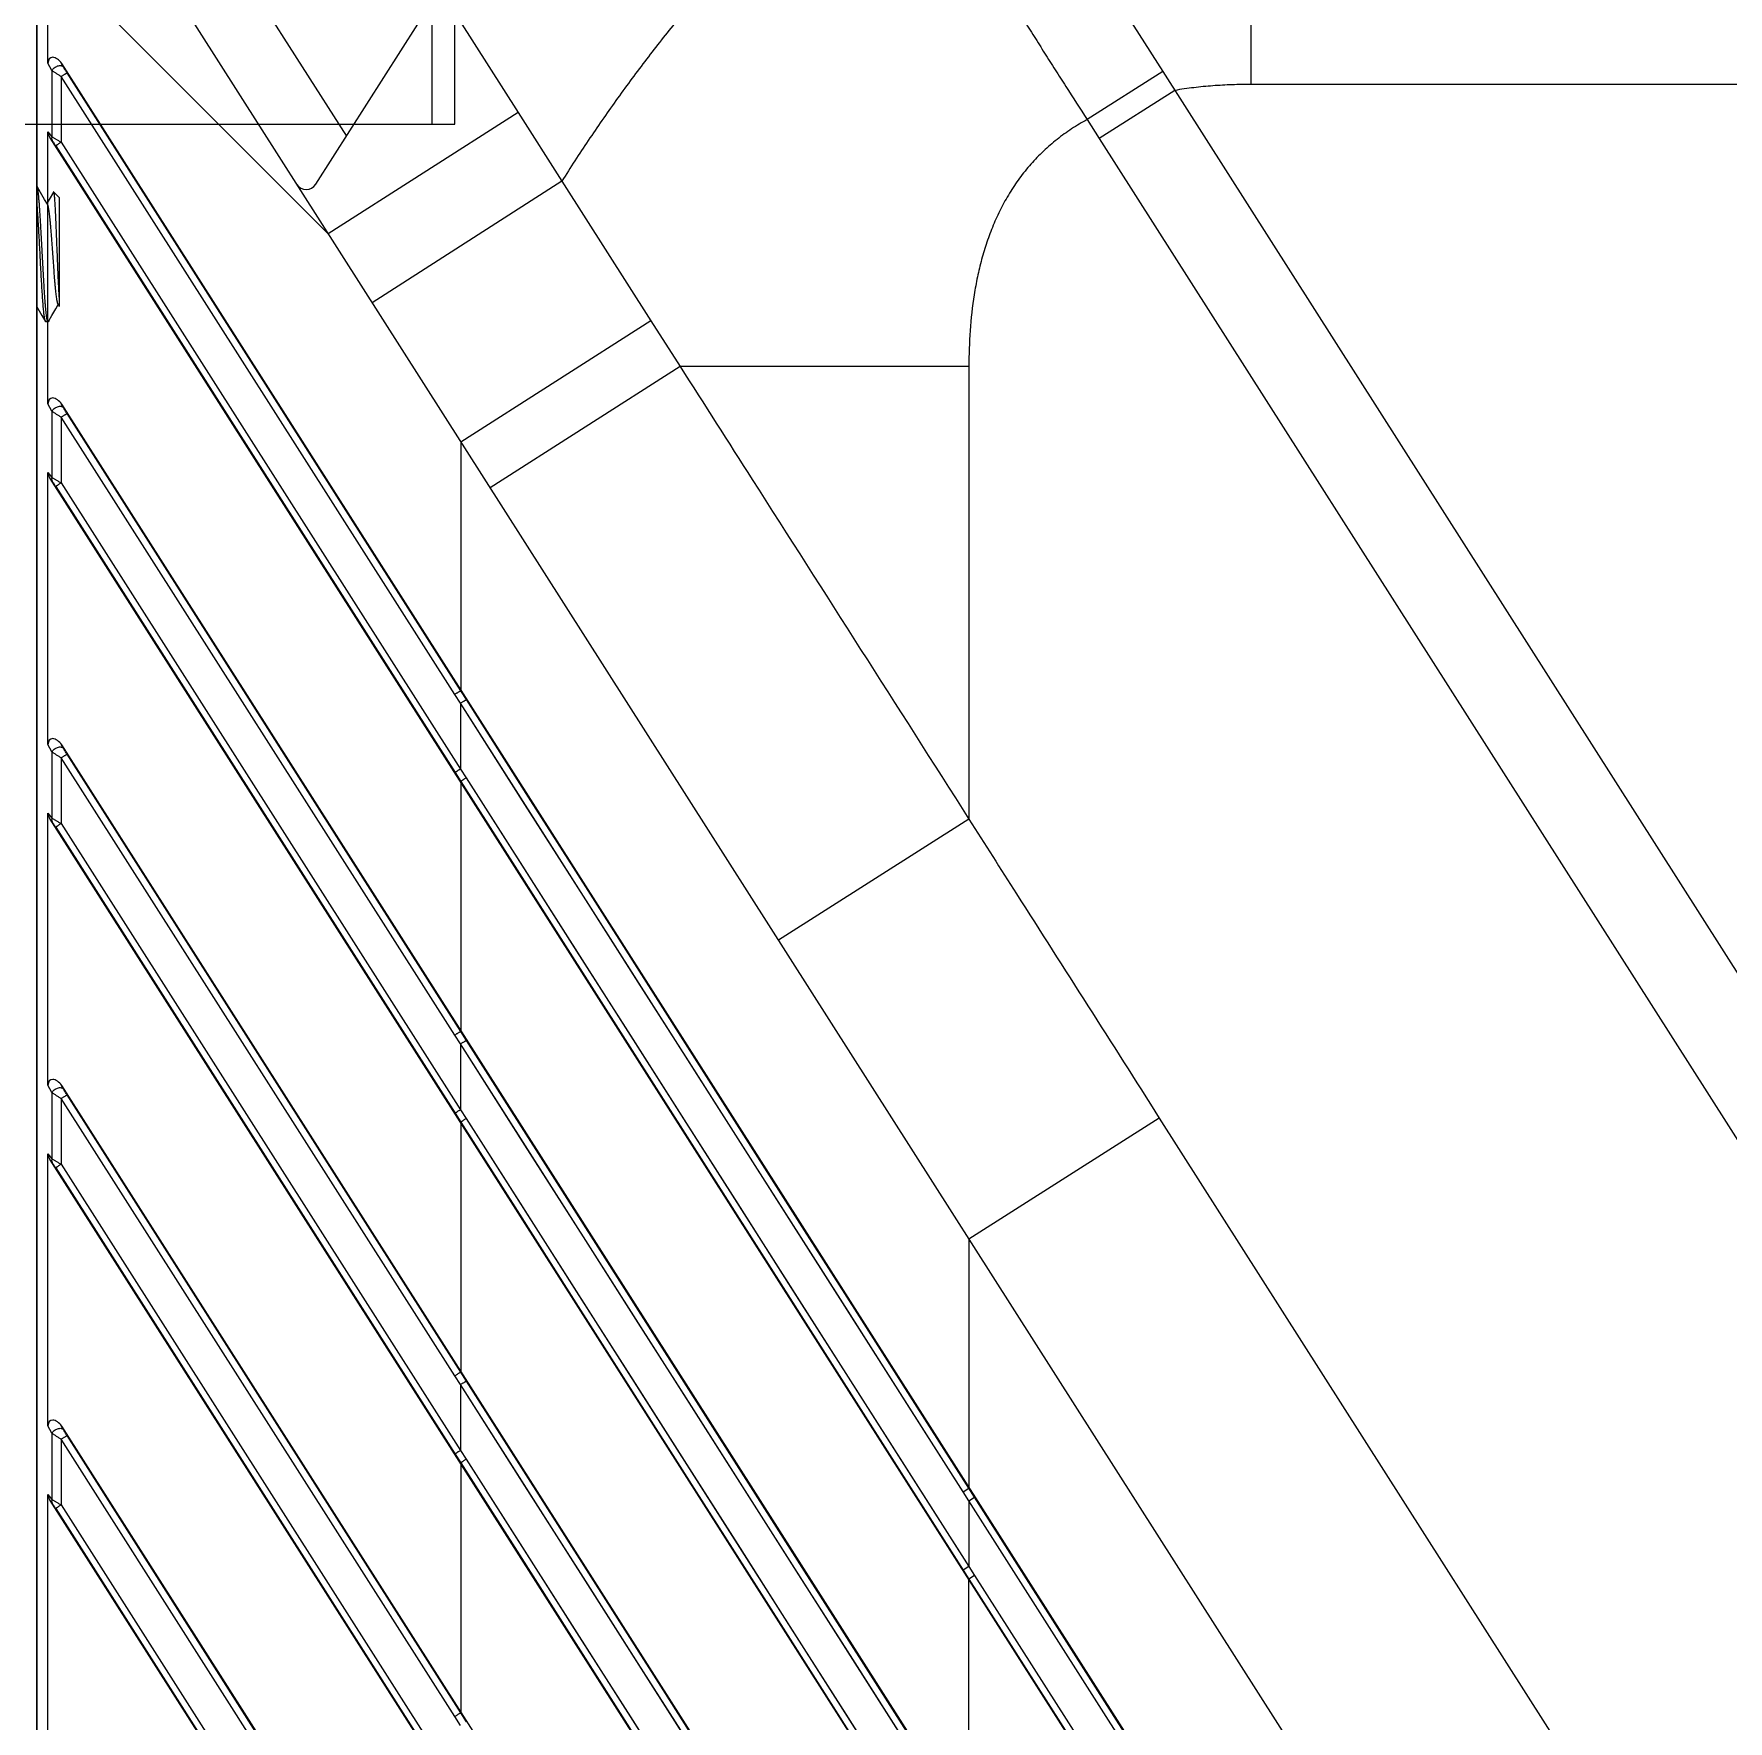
# Model space of a CAD drawing. Header units: millimetres. Extents: x 3299 to 14264, y 1863 to 5555.
# Drawn here: x 10173.7 to 10248.7, y 4012.6 to 4087.3 of the extents above; entities that cross this region are included whole.
import ezdxf

# ---------------------------------------------------------------- set-up
doc = ezdxf.new("R2010")
doc.units = ezdxf.units.MM
doc.layers.add('02___PRT_ALL_AXES', color=7, linetype='Continuous')

# ---------------------------------------------------------------- blocks, each defined once
blk = doc.blocks.new('ERTFHGJ')
at = {"color": 40, "linetype": 'Continuous', "true_color": 0xf8d731}
for p, q in [((8878.457, 3617.77), (8878.457, 3696.77)), ((8925.457, 3696.77), (8878.457, 3696.77)), ((8879.457, 3617.77), (8879.457, 3696.77)), ((8900.957, 3696.77), (8900.957, 3617.77)), ((8901.457, 3617.77), (8901.457, 3696.77)), ((8901.957, 3617.77), (8901.957, 3696.77)), ((8902.402, 3617.77), (8902.402, 3696.77)), ((8902.874, 3617.77), (8902.874, 3696.77)), ((8903.457, 3617.77), (8903.457, 3696.77)), ((8903.537, 3696.77), (8903.537, 3617.77)), ((8903.598, 3617.77), (8903.598, 3696.77)), ((8909.882, 3696.77), (8909.882, 3617.77)), ((8910.382, 3617.77), (8910.382, 3696.77)), ((8910.882, 3690.641), (8910.882, 3696.77)), ((8916.032, 3690.641), (8916.032, 3696.77)), ((8916.532, 3617.77), (8916.532, 3696.77)), ((8917.032, 3617.77), (8917.032, 3696.77)), ((8923.315, 3617.77), (8923.315, 3696.77)), ((8923.377, 3696.77), (8923.377, 3617.77)), ((8923.457, 3617.77), (8923.457, 3696.77)), ((8924.039, 3696.77), (8924.039, 3617.77)), ((8924.511, 3696.77), (8924.511, 3617.77)), ((8924.957, 3617.77), (8924.957, 3696.77)), ((8925.457, 3617.77), (8925.457, 3696.77)), ((8910.882, 3685.9), (8910.882, 3628.641)), ((8916.032, 3628.641), (8916.032, 3685.9)), ((8892.957, 3661.52), (8887.957, 3661.52)), ((8887.957, 3653.02), (8892.957, 3653.02)), ((8910.882, 3617.77), (8910.882, 3623.9)), ((8916.032, 3617.77), (8916.032, 3623.9)), ((8925.457, 3617.77), (8878.457, 3617.77))]:
    blk.add_line(p, q, dxfattribs=at)
for centre in [(8913.457, 3688.27), (8913.457, 3626.27)]:
    blk.add_circle(centre, 2.7, dxfattribs=at)
for centre, radius, start, end in [((8913.457, 3688.27), 3.5, 42.63239, 137.36761), ((8913.457, 3688.27), 3.5, 222.63239, 317.36761), ((8887.957, 3657.27), 4.25, 90, 270), ((8892.957, 3657.27), 4.25, 270, 90), ((8913.457, 3626.27), 3.5, 42.63239, 137.36761), ((8913.457, 3626.27), 3.5, 222.63239, 317.36761)]:
    blk.add_arc(centre, radius, start, end, dxfattribs=at)
for points, knots in [([(8910.387, 3688.27), (8910.387, 3688.375), (8910.388, 3688.583), (8910.395, 3688.895), (8910.413, 3689.203), (8910.446, 3689.508), (8910.5, 3689.808), (8910.568, 3690.054), (8910.639, 3690.245), (8910.704, 3690.385), (8910.783, 3690.519), (8910.846, 3690.602), (8910.882, 3690.641)], [0, 0, 0, 0, 0.127092, 0.253318, 0.378322, 0.502266, 0.625619, 0.749056, 0.811111, 0.873552, 0.936512, 1, 1, 1, 1]), ([(8916.032, 3690.641), (8916.067, 3690.602), (8916.131, 3690.519), (8916.209, 3690.385), (8916.274, 3690.245), (8916.346, 3690.054), (8916.413, 3689.808), (8916.467, 3689.508), (8916.5, 3689.203), (8916.518, 3688.895), (8916.526, 3688.583), (8916.527, 3688.375), (8916.527, 3688.27)], [0, 0, 0, 0, 0.063487, 0.126447, 0.188887, 0.250942, 0.37438, 0.497732, 0.621676, 0.746681, 0.872907, 1, 1, 1, 1]), ([(8910.882, 3685.9), (8910.846, 3685.938), (8910.783, 3686.021), (8910.704, 3686.156), (8910.639, 3686.296), (8910.567, 3686.487), (8910.5, 3686.733), (8910.446, 3687.033), (8910.413, 3687.338), (8910.395, 3687.646), (8910.388, 3687.957), (8910.387, 3688.166), (8910.387, 3688.27)], [0, 0, 0, 0, 0.063495, 0.126469, 0.188905, 0.250963, 0.374396, 0.497744, 0.621683, 0.746682, 0.87291, 1, 1, 1, 1]), ([(8916.527, 3688.27), (8916.527, 3688.166), (8916.526, 3687.957), (8916.518, 3687.646), (8916.5, 3687.338), (8916.467, 3687.033), (8916.413, 3686.733), (8916.346, 3686.487), (8916.274, 3686.296), (8916.209, 3686.156), (8916.131, 3686.021), (8916.067, 3685.938), (8916.032, 3685.9)], [0, 0, 0, 0, 0.127092, 0.253319, 0.378323, 0.502267, 0.62562, 0.749057, 0.811112, 0.873553, 0.936512, 1, 1, 1, 1]), ([(8910.387, 3626.27), (8910.387, 3626.375), (8910.388, 3626.583), (8910.395, 3626.895), (8910.413, 3627.203), (8910.446, 3627.508), (8910.5, 3627.808), (8910.568, 3628.054), (8910.639, 3628.245), (8910.704, 3628.385), (8910.783, 3628.519), (8910.846, 3628.602), (8910.882, 3628.641)], [0, 0, 0, 0, 0.127092, 0.253318, 0.378322, 0.502266, 0.625619, 0.749056, 0.811111, 0.873552, 0.936512, 1, 1, 1, 1]), ([(8916.032, 3628.641), (8916.067, 3628.602), (8916.131, 3628.519), (8916.209, 3628.385), (8916.274, 3628.245), (8916.346, 3628.054), (8916.413, 3627.808), (8916.467, 3627.508), (8916.5, 3627.203), (8916.518, 3626.895), (8916.526, 3626.583), (8916.527, 3626.375), (8916.527, 3626.27)], [0, 0, 0, 0, 0.063487, 0.126447, 0.188887, 0.250942, 0.37438, 0.497732, 0.621676, 0.746681, 0.872907, 1, 1, 1, 1]), ([(8910.882, 3623.9), (8910.846, 3623.938), (8910.783, 3624.021), (8910.704, 3624.156), (8910.639, 3624.296), (8910.567, 3624.487), (8910.5, 3624.733), (8910.446, 3625.033), (8910.413, 3625.338), (8910.395, 3625.646), (8910.388, 3625.957), (8910.387, 3626.166), (8910.387, 3626.27)], [0, 0, 0, 0, 0.063495, 0.126469, 0.188905, 0.250963, 0.374396, 0.497744, 0.621683, 0.746682, 0.87291, 1, 1, 1, 1]), ([(8916.527, 3626.27), (8916.527, 3626.166), (8916.526, 3625.957), (8916.518, 3625.646), (8916.5, 3625.338), (8916.467, 3625.033), (8916.413, 3624.733), (8916.346, 3624.487), (8916.274, 3624.296), (8916.209, 3624.156), (8916.131, 3624.021), (8916.067, 3623.938), (8916.032, 3623.9)], [0, 0, 0, 0, 0.127092, 0.253319, 0.378323, 0.502267, 0.62562, 0.749057, 0.811112, 0.873553, 0.936512, 1, 1, 1, 1])]:
    blk.add_open_spline(points, degree=3, knots=knots, dxfattribs=at)
blk = doc.blocks.new('ryfh')
at = {"xscale": -1}
blk.add_blockref('ERTFHGJ', (17197.083, 1141.444), dxfattribs=at)
blk = doc.blocks.new('1111')
at = {"color": 7, "linetype": 'Continuous'}
for p, q in [((16002.781, 6714.134), (16002.781, 7051.634)), ((16602.781, 7051.634), (16602.781, 6714.134)), ((16015.124, 7005.975), (16035.281, 7037.615)), ((16056.508, 7010.391), (16056.508, 7032.863)), ((16006.977, 7023.023), (16016.481, 7008.105)), ((16044.759, 7023.263), (16052.599, 7010.968)), ((16005.058, 7020.451), (16199.886, 6714.633)), ((16003.28, 7011.327), (16003.28, 7016.178)), ((16003.28, 7016.178), (16015.681, 7003.777)), ((16020.615, 7014.593), (16024.076, 7009.156)), ((16003.455, 7011.007), (16003.28, 7011.327)), ((16003.455, 7011.007), (16003.455, 7008.07)), ((16003.858, 7010.74), (16003.858, 7007.832)), ((16021.275, 6983.402), (16003.858, 7010.74)), ((16003.885, 7011.312), (16192.566, 6715.143)), ((16003.964, 7011.169), (16003.885, 7011.312)), ((16021.541, 6983.563), (16004.125, 7010.901)), ((16052.599, 7010.968), (16049.252, 7008.835)), ((16052.599, 7010.968), (16165.476, 6833.786)), ((16053.136, 7010.125), (16049.789, 7007.993)), ((16320.578, 7010.391), (16056.508, 7010.391)), ((16024.076, 7009.156), (16015.681, 7003.777)), ((16024.076, 7009.156), (16026.015, 7006.11)), ((16049.252, 7008.835), (16049.789, 7007.993)), ((16003.28, 6996.252), (16003.28, 7008.299)), ((16003.28, 7008.299), (16003.455, 7008.07)), ((16003.365, 7008.034), (16190.168, 6714.812)), ((16003.365, 7008.034), (16003.46, 7007.91)), ((16003.858, 7007.832), (16021.527, 6980.097)), ((16049.789, 7007.993), (16169.045, 6820.799)), ((16003.621, 7007.672), (16021.29, 6979.937)), ((16026.015, 7006.11), (16017.621, 7000.732)), ((16026.015, 7006.11), (16029.956, 6999.932)), ((16602.796, 7005.871), (16602.781, 7005.884)), ((16602.951, 7005.603), (16602.796, 7005.871)), ((16603.125, 7005.303), (16602.951, 7005.603)), ((16603.525, 7005.626), (16603.334, 7005.298)), ((16603.781, 7005.384), (16603.535, 7005.63)), ((16603.251, 7005.087), (16603.125, 7005.303)), ((16603.334, 7005.298), (16603.231, 7005.121)), ((16603.781, 7005.384), (16603.781, 7000.56)), ((16602.781, 7000.56), (16602.834, 7000.469)), ((16602.834, 7000.469), (16603.008, 7000.169)), ((16603.451, 7000.164), (16603.625, 7000.464)), ((16603.625, 7000.464), (16603.731, 7000.646)), ((16603.711, 7000.68), (16603.781, 7000.56)), ((16029.956, 6999.932), (16021.552, 6994.562)), ((16029.956, 6999.932), (16031.248, 6997.906)), ((16603.008, 7000.169), (16603.166, 6999.896)), ((16603.181, 6999.884), (16603.166, 6999.896)), ((16603.316, 6999.931), (16603.281, 6999.884)), ((16603.316, 6999.931), (16603.451, 7000.164)), ((16031.248, 6997.906), (16022.841, 6992.538)), ((16044.024, 6997.906), (16031.248, 6997.906)), ((16044.024, 6997.906), (16044.024, 6977.883)), ((16003.455, 6995.932), (16003.28, 6996.252)), ((16003.455, 6995.932), (16003.455, 6992.995)), ((16003.964, 6996.093), (16003.885, 6996.237)), ((16003.885, 6996.237), (16182.962, 6715.143)), ((16021.541, 6968.487), (16004.125, 6995.826)), ((16003.858, 6995.665), (16003.858, 6992.756)), ((16021.275, 6968.326), (16003.858, 6995.665)), ((16021.552, 6994.562), (16021.552, 6983.581)), ((16003.28, 6981.177), (16003.28, 6993.224)), ((16003.28, 6993.224), (16003.455, 6992.995)), ((16003.365, 6992.958), (16180.564, 6714.812)), ((16003.365, 6992.958), (16003.46, 6992.835)), ((16003.858, 6992.756), (16021.527, 6965.022)), ((16003.621, 6992.596), (16021.29, 6964.862)), ((16021.527, 6983.005), (16021.275, 6983.402)), ((16021.527, 6983.005), (16021.527, 6980.097)), ((16043.772, 6948.109), (16021.527, 6983.005)), ((16024.379, 6978.532), (16021.527, 6983.005)), ((16021.552, 6983.581), (16021.541, 6983.563)), ((16021.794, 6983.167), (16021.541, 6983.563)), ((16044.024, 6948.27), (16021.794, 6983.167)), ((16024.643, 6978.693), (16021.794, 6983.167)), ((16003.455, 6980.857), (16003.28, 6981.177)), ((16003.455, 6980.857), (16003.455, 6977.92)), ((16003.964, 6981.018), (16003.885, 6981.161)), ((16003.885, 6981.161), (16173.358, 6715.143)), ((16021.541, 6953.412), (16004.125, 6980.751)), ((16003.858, 6980.589), (16003.858, 6977.681)), ((16021.275, 6953.251), (16003.858, 6980.589)), ((16021.527, 6980.097), (16021.778, 6979.704)), ((16021.29, 6979.937), (16021.54, 6979.544)), ((16021.552, 6979.486), (16021.54, 6979.544)), ((16021.54, 6979.544), (16043.772, 6944.645)), ((16021.54, 6979.544), (16024.031, 6975.634)), ((16021.552, 6979.486), (16021.552, 6968.505)), ((16021.778, 6979.704), (16044.024, 6944.805)), ((16021.778, 6979.704), (16024.27, 6975.794)), ((16026.97, 6974.467), (16024.379, 6978.532)), ((16027.233, 6974.628), (16024.643, 6978.693)), ((16003.28, 6966.101), (16003.28, 6978.148)), ((16003.28, 6978.148), (16003.455, 6977.92)), ((16003.365, 6977.883), (16003.46, 6977.76)), ((16003.365, 6977.883), (16170.96, 6714.812)), ((16044.024, 6977.883), (16035.595, 6972.518)), ((16003.621, 6977.521), (16021.29, 6949.786)), ((16003.858, 6977.681), (16021.527, 6949.946)), ((16024.031, 6975.634), (16026.421, 6971.882)), ((16024.27, 6975.794), (16026.662, 6972.042)), ((16029.392, 6970.668), (16026.97, 6974.467)), ((16029.653, 6970.829), (16027.233, 6974.628)), ((16026.421, 6971.882), (16028.804, 6968.142)), ((16026.662, 6972.042), (16029.046, 6968.302)), ((16031.748, 6966.972), (16029.392, 6970.668)), ((16032.008, 6967.133), (16029.653, 6970.829)), ((16021.527, 6967.93), (16021.275, 6968.326)), ((16021.552, 6968.505), (16021.541, 6968.487)), ((16021.794, 6968.091), (16021.541, 6968.487)), ((16044.024, 6933.195), (16021.794, 6968.091)), ((16024.643, 6963.618), (16021.794, 6968.091)), ((16028.804, 6968.142), (16031.18, 6964.412)), ((16029.046, 6968.302), (16031.424, 6964.572)), ((16021.527, 6967.93), (16021.527, 6965.022)), ((16043.772, 6933.034), (16021.527, 6967.93)), ((16024.379, 6963.457), (16021.527, 6967.93)), ((16034.119, 6963.252), (16031.748, 6966.972)), ((16034.378, 6963.413), (16032.008, 6967.133)), ((16003.455, 6965.781), (16003.28, 6966.101)), ((16003.455, 6965.781), (16003.455, 6962.844)), ((16003.885, 6966.086), (16163.754, 6715.143)), ((16003.964, 6965.942), (16003.885, 6966.086)), ((16003.858, 6965.514), (16003.858, 6962.606)), ((16021.275, 6938.175), (16003.858, 6965.514)), ((16021.541, 6938.337), (16004.125, 6965.675)), ((16021.527, 6965.022), (16021.778, 6964.628)), ((16021.29, 6964.862), (16021.54, 6964.469)), ((16021.552, 6964.411), (16021.54, 6964.469)), ((16021.54, 6964.469), (16043.772, 6929.569)), ((16021.54, 6964.469), (16024.031, 6960.558)), ((16021.552, 6964.411), (16021.552, 6953.43)), ((16021.778, 6964.628), (16044.024, 6929.73)), ((16021.778, 6964.628), (16024.27, 6960.719)), ((16031.18, 6964.412), (16033.55, 6960.691)), ((16031.424, 6964.572), (16033.795, 6960.851)), ((16052.447, 6964.654), (16044.024, 6959.288)), ((16052.447, 6964.654), (16182.353, 6760.743)), ((16027.233, 6959.553), (16024.643, 6963.618)), ((16003.28, 6951.026), (16003.28, 6963.073)), ((16003.28, 6963.073), (16003.455, 6962.844)), ((16003.365, 6962.807), (16161.356, 6714.812)), ((16003.365, 6962.807), (16003.46, 6962.684)), ((16026.97, 6959.392), (16024.379, 6963.457)), ((16036.497, 6959.522), (16034.119, 6963.252)), ((16036.754, 6959.682), (16034.378, 6963.413)), ((16003.621, 6962.446), (16021.29, 6934.711)), ((16003.858, 6962.606), (16021.527, 6934.871)), ((16024.031, 6960.558), (16026.421, 6956.807)), ((16024.27, 6960.719), (16026.662, 6956.967)), ((16033.55, 6960.691), (16035.906, 6956.993)), ((16033.795, 6960.851), (16036.152, 6957.154)), ((16029.392, 6955.592), (16026.97, 6959.392)), ((16029.653, 6955.753), (16027.233, 6959.553)), ((16038.883, 6955.779), (16036.497, 6959.522)), ((16039.138, 6955.94), (16036.754, 6959.682)), ((16044.024, 6959.288), (16044.024, 6948.27)), ((16026.421, 6956.807), (16028.804, 6953.066)), ((16026.662, 6956.967), (16029.046, 6953.227)), ((16035.906, 6956.993), (16038.328, 6953.191)), ((16036.152, 6957.154), (16038.576, 6953.351)), ((16031.748, 6951.897), (16029.392, 6955.592)), ((16032.008, 6952.058), (16029.653, 6955.753)), ((16041.276, 6952.024), (16038.883, 6955.779)), ((16041.53, 6952.185), (16039.138, 6955.94)), ((16021.527, 6952.855), (16021.275, 6953.251)), ((16021.552, 6953.43), (16021.541, 6953.412)), ((16021.794, 6953.016), (16021.541, 6953.412)), ((16028.804, 6953.066), (16031.18, 6949.337)), ((16029.046, 6953.227), (16031.424, 6949.497)), ((16038.328, 6953.191), (16040.92, 6949.122)), ((16038.576, 6953.351), (16041.17, 6949.282)), ((16021.527, 6952.855), (16021.527, 6949.946)), ((16043.772, 6917.959), (16021.527, 6952.855)), ((16024.379, 6948.382), (16021.527, 6952.855)), ((16044.024, 6918.119), (16021.794, 6953.016)), ((16024.643, 6948.543), (16021.794, 6953.016)), ((16034.119, 6948.177), (16031.748, 6951.897)), ((16034.378, 6948.338), (16032.008, 6952.058)), ((16043.772, 6948.109), (16041.276, 6952.024)), ((16044.024, 6948.27), (16041.53, 6952.185)), ((16003.455, 6950.706), (16003.28, 6951.026)), ((16003.964, 6950.867), (16003.885, 6951.011)), ((16003.885, 6951.011), (16154.149, 6715.143)), ((16003.455, 6950.706), (16003.455, 6947.769)), ((16003.858, 6950.439), (16003.858, 6947.53)), ((16021.275, 6923.1), (16003.858, 6950.439)), ((16021.541, 6923.261), (16004.125, 6950.6)), ((16021.29, 6949.786), (16021.54, 6949.393)), ((16021.527, 6949.946), (16021.778, 6949.553)), ((16021.552, 6949.335), (16021.54, 6949.393)), ((16021.54, 6949.393), (16043.772, 6914.494)), ((16021.54, 6949.393), (16024.031, 6945.483)), ((16021.552, 6949.335), (16021.552, 6938.355)), ((16021.778, 6949.553), (16044.024, 6914.655)), ((16021.778, 6949.553), (16024.27, 6945.643)), ((16031.18, 6949.337), (16033.55, 6945.616)), ((16031.424, 6949.497), (16033.795, 6945.776)), ((16041.17, 6949.282), (16044.024, 6944.805)), ((16027.233, 6944.477), (16024.643, 6948.543)), ((16040.92, 6949.122), (16043.772, 6944.645)), ((16003.28, 6935.951), (16003.28, 6947.998)), ((16003.28, 6947.998), (16003.455, 6947.769)), ((16026.97, 6944.316), (16024.379, 6948.382)), ((16036.497, 6944.446), (16034.119, 6948.177)), ((16036.754, 6944.607), (16034.378, 6948.338)), ((16043.772, 6948.109), (16044.024, 6948.27)), ((16044.024, 6947.714), (16043.772, 6948.109)), ((16044.276, 6947.874), (16044.024, 6948.27)), ((16044.024, 6947.714), (16044.276, 6947.874)), ((16166.808, 6755.537), (16044.276, 6947.874)), ((16003.365, 6947.732), (16151.752, 6714.812)), ((16003.365, 6947.732), (16003.46, 6947.609)), ((16003.621, 6947.37), (16021.29, 6919.636)), ((16003.858, 6947.53), (16021.527, 6919.796)), ((16044.024, 6947.714), (16044.024, 6944.805)), ((16166.556, 6755.377), (16044.024, 6947.714)), ((16024.27, 6945.643), (16026.662, 6941.891)), ((16033.55, 6945.616), (16035.906, 6941.918)), ((16033.795, 6945.776), (16036.152, 6942.078)), ((16024.031, 6945.483), (16026.421, 6941.731)), ((16044.024, 6944.805), (16043.772, 6944.645)), ((16044.024, 6944.805), (16044.276, 6944.41)), ((16029.392, 6940.517), (16026.97, 6944.316)), ((16029.653, 6940.678), (16027.233, 6944.477)), ((16038.883, 6940.704), (16036.497, 6944.446)), ((16039.138, 6940.864), (16036.754, 6944.607)), ((16043.772, 6944.645), (16044.024, 6944.249)), ((16044.276, 6944.41), (16044.024, 6944.249)), ((16044.024, 6933.195), (16044.024, 6944.249)), ((16044.024, 6944.249), (16164.349, 6755.377)), ((16044.276, 6944.41), (16164.601, 6755.537)), ((16026.662, 6941.891), (16029.046, 6938.151)), ((16035.906, 6941.918), (16038.328, 6938.115)), ((16036.152, 6942.078), (16038.576, 6938.276)), ((16026.421, 6941.731), (16028.804, 6937.991)), ((16031.748, 6936.821), (16029.392, 6940.517)), ((16032.008, 6936.982), (16029.653, 6940.678)), ((16041.276, 6936.949), (16038.883, 6940.704)), ((16041.53, 6937.109), (16039.138, 6940.864)), ((16021.527, 6937.779), (16021.275, 6938.175)), ((16021.552, 6938.355), (16021.541, 6938.337)), ((16021.794, 6937.94), (16021.541, 6938.337)), ((16029.046, 6938.151), (16031.424, 6934.421)), ((16038.328, 6938.115), (16040.92, 6934.047)), ((16038.576, 6938.276), (16041.17, 6934.207)), ((16028.804, 6937.991), (16031.18, 6934.261))]:
    blk.add_line(p, q, dxfattribs=at)
blk.add_arc((16014.703, 7006.244), 0.5, 212.5, 327.5, dxfattribs=at)
for centre, major_axis, ratio, start_param, end_param in [((16003.642, 7011.135), (-0.253, 0.43), 0.601104, -1.513218, 0.79522), ((16003.642, 7008.162), (-0.278, 0.337), 0.685856, 0.694237, 1.39405), ((16003.642, 6996.06), (-0.253, 0.43), 0.601104, -1.513218, 0.79522), ((16003.642, 6993.086), (-0.278, 0.337), 0.685856, 0.694237, 1.39405), ((16003.642, 6980.985), (-0.253, 0.43), 0.601104, -1.513218, 0.79522), ((16003.642, 6978.011), (-0.278, 0.337), 0.685856, 0.694237, 1.39405), ((16003.642, 6965.909), (-0.253, 0.43), 0.601104, -1.513218, 0.79522), ((16003.642, 6962.936), (-0.278, 0.337), 0.685856, 0.694237, 1.39405), ((16003.642, 6950.834), (-0.253, 0.43), 0.601104, -1.513218, 0.79522), ((16003.642, 6947.86), (-0.278, 0.337), 0.685856, 0.694237, 1.39405)]:
    blk.add_ellipse(centre, major_axis=major_axis, ratio=ratio, start_param=start_param, end_param=end_param, dxfattribs=at)
for points, knots in [([(16041.746, 7020.605), (16042.059, 7020.114), (16042.685, 7019.134), (16043.626, 7017.665), (16044.566, 7016.195), (16045.348, 7014.969), (16045.972, 7013.987), (16046.439, 7013.251), (16046.907, 7012.514), (16047.374, 7011.777), (16047.841, 7011.04), (16048.466, 7010.058), (16048.936, 7009.323), (16049.252, 7008.835)], [0, 0, 0, 0, 0.124967, 0.249947, 0.374939, 0.49994, 0.562443, 0.624948, 0.687455, 0.749963, 0.812472, 0.874981, 1, 1, 1, 1]), ([(16036.801, 7019.418), (16036.286, 7018.921), (16035.271, 7017.912), (16033.305, 7015.833), (16031.436, 7013.662), (16029.67, 7011.41), (16028.397, 7009.682), (16027.176, 7007.916), (16026.396, 7006.716), (16026.015, 7006.11)], [0, 0, 0, 0, 0.125007, 0.250014, 0.499996, 0.625, 0.750002, 0.875002, 1, 1, 1, 1]), ([(16003.455, 7011.007), (16003.466, 7011.03), (16003.496, 7011.073), (16003.555, 7011.129), (16003.626, 7011.175), (16003.704, 7011.209), (16003.782, 7011.226), (16003.846, 7011.226), (16003.89, 7011.216), (16003.92, 7011.205), (16003.944, 7011.189), (16003.958, 7011.176), (16003.964, 7011.169)], [0, 0, 0, 0, 0.123308, 0.259051, 0.401465, 0.54346, 0.678034, 0.799644, 0.854802, 0.906173, 0.954287, 1, 1, 1, 1]), ([(16003.858, 7010.74), (16003.819, 7010.765), (16003.762, 7010.801), (16003.687, 7010.85), (16003.633, 7010.885), (16003.583, 7010.919), (16003.536, 7010.95), (16003.494, 7010.98), (16003.468, 7010.998), (16003.455, 7011.007)], [0, 0, 0, 0, 0.284936, 0.422853, 0.555718, 0.681841, 0.799359, 0.906165, 1, 1, 1, 1]), ([(16003.858, 7010.74), (16003.874, 7010.75), (16003.906, 7010.771), (16003.952, 7010.8), (16003.996, 7010.827), (16004.035, 7010.85), (16004.064, 7010.868), (16004.084, 7010.88), (16004.096, 7010.887), (16004.106, 7010.892), (16004.114, 7010.897), (16004.12, 7010.899), (16004.123, 7010.901), (16004.124, 7010.901), (16004.125, 7010.901)], [0, 0, 0, 0, 0.18298, 0.36084, 0.527055, 0.675665, 0.801265, 0.853987, 0.899327, 0.936883, 0.966331, 0.987411, 0.994769, 1, 1, 1, 1]), ([(16004.125, 7010.901), (16004.11, 7010.925), (16004.081, 7010.971), (16004.039, 7011.039), (16004, 7011.105), (16003.975, 7011.148), (16003.964, 7011.169)], [0, 0, 0, 0, 0.264578, 0.524242, 0.773235, 1, 1, 1, 1]), ([(16056.508, 7010.391), (16056.226, 7010.391), (16055.662, 7010.381), (16054.816, 7010.335), (16053.973, 7010.253), (16053.414, 7010.173), (16053.136, 7010.125)], [0, 0, 0, 0, 0.25, 0.500006, 0.750006, 1, 1, 1, 1]), ([(16049.252, 7008.835), (16049.019, 7008.708), (16048.562, 7008.434), (16047.914, 7007.967), (16047.31, 7007.445), (16046.755, 7006.87), (16046.255, 7006.248), (16045.811, 7005.584), (16045.423, 7004.886), (16045.09, 7004.16), (16044.811, 7003.412), (16044.58, 7002.648), (16044.395, 7001.872), (16044.203, 7000.825), (16044.058, 6999.502), (16044.024, 6998.438), (16044.024, 6997.906)], [0, 0, 0, 0, 0.062499, 0.124997, 0.187494, 0.249991, 0.312489, 0.374988, 0.43749, 0.499992, 0.562497, 0.625002, 0.687509, 0.750016, 0.875003, 1, 1, 1, 1]), ([(16003.455, 7008.07), (16003.45, 7008.056), (16003.443, 7008.028), (16003.44, 7007.986), (16003.445, 7007.946), (16003.454, 7007.922), (16003.46, 7007.91)], [0, 0, 0, 0, 0.271855, 0.527736, 0.769173, 1, 1, 1, 1]), ([(16003.455, 7008.07), (16003.468, 7008.064), (16003.495, 7008.049), (16003.537, 7008.025), (16003.584, 7007.998), (16003.635, 7007.968), (16003.689, 7007.936), (16003.763, 7007.891), (16003.82, 7007.856), (16003.858, 7007.832)], [0, 0, 0, 0, 0.090397, 0.195428, 0.312456, 0.43902, 0.572905, 0.712149, 1, 1, 1, 1]), ([(16003.46, 7007.91), (16003.466, 7007.902), (16003.478, 7007.886), (16003.504, 7007.849), (16003.538, 7007.799), (16003.579, 7007.736), (16003.607, 7007.694), (16003.621, 7007.672)], [0, 0, 0, 0, 0.103408, 0.218747, 0.468859, 0.73184, 1, 1, 1, 1]), ([(16003.858, 7007.832), (16003.843, 7007.822), (16003.814, 7007.803), (16003.771, 7007.776), (16003.732, 7007.75), (16003.697, 7007.727), (16003.671, 7007.709), (16003.654, 7007.697), (16003.644, 7007.69), (16003.635, 7007.684), (16003.629, 7007.679), (16003.624, 7007.675), (16003.621, 7007.673), (16003.621, 7007.672)], [0, 0, 0, 0, 0.186782, 0.366131, 0.532175, 0.679595, 0.803609, 0.85556, 0.900224, 0.93725, 0.966352, 0.987305, 1, 1, 1, 1]), ([(16603.258, 6999.914), (16603.256, 6999.922), (16603.25, 6999.938), (16603.243, 6999.967), (16603.236, 7000.002), (16603.229, 7000.042), (16603.222, 7000.089), (16603.212, 7000.162), (16603.199, 7000.267), (16603.185, 7000.409), (16603.171, 7000.572), (16603.156, 7000.754), (16603.142, 7000.954), (16603.128, 7001.169), (16603.108, 7001.483), (16603.084, 7001.9), (16603.055, 7002.422), (16603.027, 7002.96), (16602.999, 7003.494), (16602.975, 7003.93), (16602.955, 7004.265), (16602.941, 7004.5), (16602.926, 7004.722), (16602.912, 7004.928), (16602.898, 7005.118), (16602.883, 7005.289), (16602.869, 7005.441), (16602.855, 7005.571), (16602.842, 7005.666), (16602.832, 7005.731), (16602.825, 7005.77), (16602.818, 7005.804), (16602.811, 7005.832), (16602.805, 7005.851), (16602.8, 7005.864), (16602.797, 7005.869), (16602.796, 7005.871)], [0, 0, 0, 0, 0.003944, 0.008867, 0.014771, 0.02165, 0.029496, 0.038298, 0.0587, 0.082695, 0.1101, 0.140686, 0.174211, 0.210397, 0.24895, 0.33187, 0.420255, 0.511204, 0.60173, 0.688864, 0.730256, 0.769744, 0.807001, 0.841723, 0.873624, 0.902447, 0.927956, 0.949948, 0.968252, 0.975975, 0.982732, 0.988512, 0.99331, 0.997131, 0.998682, 1, 1, 1, 1]), ([(16603.535, 7005.63), (16603.534, 7005.63), (16603.533, 7005.631), (16603.532, 7005.632), (16603.531, 7005.632), (16603.53, 7005.632), (16603.528, 7005.631), (16603.526, 7005.629), (16603.525, 7005.628), (16603.525, 7005.626)], [0, 0, 0, 0, 0.126281, 0.234428, 0.332529, 0.431198, 0.540894, 0.66942, 1, 1, 1, 1]), ([(16603.781, 7000.971), (16603.775, 7001.061), (16603.764, 7001.255), (16603.748, 7001.565), (16603.732, 7001.911), (16603.717, 7002.283), (16603.701, 7002.672), (16603.686, 7003.069), (16603.671, 7003.463), (16603.655, 7003.847), (16603.64, 7004.21), (16603.627, 7004.497), (16603.617, 7004.71), (16603.609, 7004.855), (16603.602, 7004.99), (16603.594, 7005.113), (16603.587, 7005.224), (16603.58, 7005.323), (16603.572, 7005.408), (16603.566, 7005.471), (16603.561, 7005.514), (16603.557, 7005.541), (16603.553, 7005.565), (16603.55, 7005.585), (16603.546, 7005.602), (16603.543, 7005.614), (16603.539, 7005.623), (16603.537, 7005.628), (16603.535, 7005.629), (16603.535, 7005.63)], [0, 0, 0, 0, 0.057846, 0.125026, 0.199753, 0.280166, 0.364257, 0.449971, 0.535255, 0.618101, 0.696591, 0.768944, 0.80231, 0.833552, 0.8625, 0.889005, 0.912921, 0.934127, 0.952519, 0.968003, 0.974633, 0.980513, 0.985639, 0.990006, 0.993612, 0.996464, 0.998577, 0.99937, 1, 1, 1, 1]), ([(16603.155, 6999.924), (16603.153, 6999.931), (16603.148, 6999.946), (16603.143, 6999.97), (16603.137, 6999.998), (16603.129, 7000.043), (16603.119, 7000.108), (16603.107, 7000.198), (16603.096, 7000.303), (16603.084, 7000.421), (16603.072, 7000.553), (16603.056, 7000.753), (16603.037, 7001.03), (16603.014, 7001.391), (16602.991, 7001.783), (16602.967, 7002.2), (16602.944, 7002.631), (16602.921, 7003.068), (16602.898, 7003.501), (16602.875, 7003.92), (16602.852, 7004.318), (16602.829, 7004.684), (16602.806, 7005.012), (16602.79, 7005.216), (16602.781, 7005.311)], [0, 0, 0, 0, 0.003872, 0.008452, 0.01374, 0.019733, 0.033815, 0.050644, 0.07013, 0.092181, 0.11668, 0.143495, 0.203504, 0.270928, 0.344327, 0.42213, 0.50267, 0.584219, 0.66503, 0.74337, 0.817559, 0.886009, 0.947259, 1, 1, 1, 1]), ([(16603.251, 7005.087), (16603.253, 7005.083), (16603.259, 7005.072), (16603.266, 7005.052), (16603.273, 7005.029), (16603.28, 7005.001), (16603.287, 7004.969), (16603.297, 7004.917), (16603.309, 7004.843), (16603.324, 7004.741), (16603.338, 7004.625), (16603.352, 7004.494), (16603.366, 7004.35), (16603.381, 7004.194), (16603.4, 7003.966), (16603.424, 7003.661), (16603.453, 7003.279), (16603.481, 7002.884), (16603.509, 7002.488), (16603.538, 7002.106), (16603.562, 7001.801), (16603.581, 7001.573), (16603.596, 7001.417), (16603.61, 7001.273), (16603.624, 7001.143), (16603.638, 7001.026), (16603.653, 7000.925), (16603.665, 7000.85), (16603.675, 7000.799), (16603.682, 7000.767), (16603.689, 7000.739), (16603.696, 7000.715), (16603.703, 7000.696), (16603.709, 7000.685), (16603.711, 7000.68)], [0, 0, 0, 0, 0.003671, 0.008271, 0.013817, 0.020315, 0.02776, 0.036147, 0.055694, 0.078812, 0.105335, 0.135051, 0.167724, 0.203096, 0.240876, 0.322432, 0.409751, 0.499999, 0.590248, 0.677567, 0.759123, 0.796903, 0.832274, 0.864949, 0.894663, 0.921187, 0.944306, 0.963851, 0.97224, 0.979685, 0.986181, 0.991726, 0.996326, 1, 1, 1, 1]), ([(16603.166, 6999.896), (16603.164, 6999.9), (16603.16, 6999.909), (16603.157, 6999.919), (16603.155, 6999.924)], [0, 0, 0, 0, 0.439393, 1, 1, 1, 1]), ([(16603.281, 6999.884), (16603.28, 6999.884), (16603.278, 6999.884), (16603.275, 6999.886), (16603.272, 6999.888), (16603.268, 6999.893), (16603.263, 6999.902), (16603.26, 6999.91), (16603.258, 6999.914)], [0, 0, 0, 0, 0.072323, 0.15229, 0.245629, 0.355976, 0.635328, 1, 1, 1, 1]), ([(16031.248, 6997.906), (16032.312, 6996.238), (16036.572, 6989.564), (16040.83, 6982.89), (16044.024, 6977.883)], [0, 0, 0, 0, 0.249922, 1, 1, 1, 1]), ([(16003.455, 6995.932), (16003.466, 6995.954), (16003.496, 6995.998), (16003.555, 6996.054), (16003.626, 6996.1), (16003.704, 6996.133), (16003.782, 6996.15), (16003.846, 6996.151), (16003.89, 6996.141), (16003.92, 6996.129), (16003.944, 6996.114), (16003.958, 6996.1), (16003.964, 6996.093)], [0, 0, 0, 0, 0.123308, 0.259051, 0.401465, 0.54346, 0.678034, 0.799644, 0.854802, 0.906173, 0.954287, 1, 1, 1, 1]), ([(16003.858, 6995.665), (16003.819, 6995.689), (16003.762, 6995.726), (16003.687, 6995.774), (16003.633, 6995.81), (16003.583, 6995.843), (16003.536, 6995.875), (16003.494, 6995.904), (16003.468, 6995.923), (16003.455, 6995.932)], [0, 0, 0, 0, 0.284936, 0.422853, 0.555718, 0.681841, 0.799359, 0.906165, 1, 1, 1, 1]), ([(16003.858, 6995.665), (16003.874, 6995.675), (16003.906, 6995.695), (16003.952, 6995.724), (16003.996, 6995.751), (16004.035, 6995.775), (16004.064, 6995.793), (16004.084, 6995.804), (16004.096, 6995.811), (16004.106, 6995.817), (16004.114, 6995.821), (16004.12, 6995.824), (16004.123, 6995.825), (16004.124, 6995.826), (16004.125, 6995.826)], [0, 0, 0, 0, 0.18298, 0.36084, 0.527055, 0.675665, 0.801265, 0.853987, 0.899327, 0.936883, 0.966331, 0.987411, 0.994769, 1, 1, 1, 1]), ([(16004.125, 6995.826), (16004.11, 6995.849), (16004.081, 6995.895), (16004.039, 6995.964), (16004, 6996.029), (16003.975, 6996.072), (16003.964, 6996.093)], [0, 0, 0, 0, 0.264578, 0.524242, 0.773235, 1, 1, 1, 1]), ([(16003.455, 6992.995), (16003.45, 6992.981), (16003.443, 6992.953), (16003.44, 6992.911), (16003.445, 6992.871), (16003.454, 6992.846), (16003.46, 6992.835)], [0, 0, 0, 0, 0.271855, 0.527736, 0.769173, 1, 1, 1, 1]), ([(16003.455, 6992.995), (16003.468, 6992.988), (16003.495, 6992.974), (16003.537, 6992.95), (16003.584, 6992.923), (16003.635, 6992.893), (16003.689, 6992.861), (16003.763, 6992.815), (16003.82, 6992.78), (16003.858, 6992.756)], [0, 0, 0, 0, 0.090397, 0.195428, 0.312456, 0.43902, 0.572905, 0.712149, 1, 1, 1, 1]), ([(16003.46, 6992.835), (16003.466, 6992.827), (16003.478, 6992.81), (16003.504, 6992.773), (16003.538, 6992.724), (16003.579, 6992.661), (16003.607, 6992.618), (16003.621, 6992.596)], [0, 0, 0, 0, 0.103408, 0.218747, 0.468859, 0.73184, 1, 1, 1, 1]), ([(16003.858, 6992.756), (16003.843, 6992.747), (16003.814, 6992.728), (16003.771, 6992.7), (16003.732, 6992.674), (16003.697, 6992.651), (16003.671, 6992.634), (16003.654, 6992.622), (16003.644, 6992.615), (16003.635, 6992.608), (16003.629, 6992.603), (16003.624, 6992.6), (16003.621, 6992.597), (16003.621, 6992.596)], [0, 0, 0, 0, 0.186782, 0.366131, 0.532175, 0.679595, 0.803609, 0.85556, 0.900224, 0.93725, 0.966352, 0.987305, 1, 1, 1, 1]), ([(16021.275, 6983.402), (16021.291, 6983.412), (16021.322, 6983.432), (16021.369, 6983.461), (16021.412, 6983.488), (16021.451, 6983.512), (16021.481, 6983.529), (16021.501, 6983.541), (16021.513, 6983.548), (16021.523, 6983.554), (16021.531, 6983.558), (16021.536, 6983.561), (16021.54, 6983.562), (16021.541, 6983.563), (16021.541, 6983.563)], [0, 0, 0, 0, 0.18298, 0.36084, 0.527055, 0.675665, 0.801265, 0.853987, 0.899327, 0.936883, 0.966331, 0.987411, 0.994769, 1, 1, 1, 1]), ([(16021.527, 6983.005), (16021.543, 6983.016), (16021.575, 6983.036), (16021.621, 6983.065), (16021.665, 6983.092), (16021.704, 6983.116), (16021.733, 6983.133), (16021.753, 6983.145), (16021.765, 6983.152), (16021.775, 6983.158), (16021.783, 6983.162), (16021.789, 6983.165), (16021.792, 6983.166), (16021.793, 6983.166), (16021.794, 6983.167)], [0, 0, 0, 0, 0.18298, 0.36084, 0.527055, 0.675665, 0.801265, 0.853987, 0.899327, 0.936883, 0.966331, 0.987411, 0.994769, 1, 1, 1, 1]), ([(16003.455, 6980.857), (16003.466, 6980.879), (16003.496, 6980.922), (16003.555, 6980.978), (16003.626, 6981.025), (16003.704, 6981.058), (16003.782, 6981.075), (16003.846, 6981.075), (16003.89, 6981.065), (16003.92, 6981.054), (16003.944, 6981.038), (16003.958, 6981.025), (16003.964, 6981.018)], [0, 0, 0, 0, 0.123308, 0.259051, 0.401465, 0.54346, 0.678034, 0.799644, 0.854802, 0.906173, 0.954287, 1, 1, 1, 1]), ([(16003.858, 6980.589), (16003.819, 6980.614), (16003.762, 6980.65), (16003.687, 6980.699), (16003.633, 6980.734), (16003.583, 6980.768), (16003.536, 6980.8), (16003.494, 6980.829), (16003.468, 6980.848), (16003.455, 6980.857)], [0, 0, 0, 0, 0.284936, 0.422853, 0.555718, 0.681841, 0.799359, 0.906165, 1, 1, 1, 1]), ([(16003.858, 6980.589), (16003.874, 6980.6), (16003.906, 6980.62), (16003.952, 6980.649), (16003.996, 6980.676), (16004.035, 6980.7), (16004.064, 6980.717), (16004.084, 6980.729), (16004.096, 6980.736), (16004.106, 6980.742), (16004.114, 6980.746), (16004.12, 6980.749), (16004.123, 6980.75), (16004.124, 6980.75), (16004.125, 6980.751)], [0, 0, 0, 0, 0.18298, 0.36084, 0.527055, 0.675665, 0.801265, 0.853987, 0.899327, 0.936883, 0.966331, 0.987411, 0.994769, 1, 1, 1, 1]), ([(16004.125, 6980.751), (16004.11, 6980.774), (16004.081, 6980.82), (16004.039, 6980.888), (16004, 6980.954), (16003.975, 6980.997), (16003.964, 6981.018)], [0, 0, 0, 0, 0.264578, 0.524242, 0.773235, 1, 1, 1, 1]), ([(16021.527, 6980.097), (16021.512, 6980.088), (16021.483, 6980.069), (16021.44, 6980.041), (16021.401, 6980.015), (16021.366, 6979.992), (16021.34, 6979.975), (16021.323, 6979.963), (16021.313, 6979.955), (16021.304, 6979.949), (16021.298, 6979.944), (16021.293, 6979.94), (16021.29, 6979.938), (16021.29, 6979.937)], [0, 0, 0, 0, 0.186782, 0.366131, 0.532175, 0.679595, 0.803609, 0.85556, 0.900224, 0.93725, 0.966352, 0.987305, 1, 1, 1, 1]), ([(16021.778, 6979.704), (16021.763, 6979.694), (16021.733, 6979.675), (16021.691, 6979.648), (16021.651, 6979.622), (16021.617, 6979.599), (16021.591, 6979.581), (16021.574, 6979.569), (16021.563, 6979.562), (16021.555, 6979.556), (16021.548, 6979.551), (16021.543, 6979.547), (16021.541, 6979.545), (16021.54, 6979.544)], [0, 0, 0, 0, 0.186765, 0.36611, 0.532157, 0.679586, 0.803609, 0.855564, 0.900231, 0.937259, 0.966361, 0.987311, 1, 1, 1, 1]), ([(16003.455, 6977.92), (16003.45, 6977.905), (16003.443, 6977.877), (16003.44, 6977.835), (16003.445, 6977.795), (16003.454, 6977.771), (16003.46, 6977.76)], [0, 0, 0, 0, 0.271855, 0.527736, 0.769173, 1, 1, 1, 1]), ([(16003.455, 6977.92), (16003.468, 6977.913), (16003.495, 6977.899), (16003.537, 6977.875), (16003.584, 6977.847), (16003.635, 6977.818), (16003.689, 6977.786), (16003.763, 6977.74), (16003.82, 6977.705), (16003.858, 6977.681)], [0, 0, 0, 0, 0.090397, 0.195428, 0.312456, 0.43902, 0.572905, 0.712149, 1, 1, 1, 1]), ([(16003.46, 6977.76), (16003.466, 6977.752), (16003.478, 6977.735), (16003.504, 6977.698), (16003.538, 6977.648), (16003.579, 6977.586), (16003.607, 6977.543), (16003.621, 6977.521)], [0, 0, 0, 0, 0.103408, 0.218747, 0.468859, 0.73184, 1, 1, 1, 1]), ([(16044.024, 6977.883), (16044.726, 6976.78), (16047.533, 6972.37), (16050.341, 6967.961), (16052.447, 6964.654)], [0, 0, 0, 0, 0.249939, 1, 1, 1, 1]), ([(16003.858, 6977.681), (16003.843, 6977.671), (16003.814, 6977.653), (16003.771, 6977.625), (16003.732, 6977.599), (16003.697, 6977.576), (16003.671, 6977.559), (16003.654, 6977.546), (16003.644, 6977.539), (16003.635, 6977.533), (16003.629, 6977.528), (16003.624, 6977.524), (16003.621, 6977.522), (16003.621, 6977.521)], [0, 0, 0, 0, 0.186782, 0.366131, 0.532175, 0.679595, 0.803609, 0.85556, 0.900224, 0.93725, 0.966352, 0.987305, 1, 1, 1, 1]), ([(16021.275, 6968.326), (16021.291, 6968.336), (16021.322, 6968.357), (16021.369, 6968.386), (16021.412, 6968.413), (16021.451, 6968.436), (16021.481, 6968.454), (16021.501, 6968.466), (16021.513, 6968.473), (16021.523, 6968.478), (16021.531, 6968.483), (16021.536, 6968.485), (16021.54, 6968.487), (16021.541, 6968.487), (16021.541, 6968.487)], [0, 0, 0, 0, 0.18298, 0.36084, 0.527055, 0.675665, 0.801265, 0.853987, 0.899327, 0.936883, 0.966331, 0.987411, 0.994769, 1, 1, 1, 1]), ([(16021.527, 6967.93), (16021.543, 6967.94), (16021.575, 6967.96), (16021.621, 6967.99), (16021.665, 6968.016), (16021.704, 6968.04), (16021.733, 6968.058), (16021.753, 6968.07), (16021.765, 6968.077), (16021.775, 6968.082), (16021.783, 6968.087), (16021.789, 6968.089), (16021.792, 6968.091), (16021.793, 6968.091), (16021.794, 6968.091)], [0, 0, 0, 0, 0.18298, 0.36084, 0.527055, 0.675665, 0.801265, 0.853987, 0.899327, 0.936883, 0.966331, 0.987411, 0.994769, 1, 1, 1, 1]), ([(16003.455, 6965.781), (16003.466, 6965.803), (16003.496, 6965.847), (16003.555, 6965.903), (16003.626, 6965.949), (16003.704, 6965.982), (16003.782, 6966), (16003.846, 6966), (16003.89, 6965.99), (16003.92, 6965.979), (16003.944, 6965.963), (16003.958, 6965.95), (16003.964, 6965.942)], [0, 0, 0, 0, 0.123308, 0.259051, 0.401465, 0.54346, 0.678034, 0.799644, 0.854802, 0.906173, 0.954287, 1, 1, 1, 1]), ([(16003.858, 6965.514), (16003.819, 6965.538), (16003.762, 6965.575), (16003.687, 6965.624), (16003.633, 6965.659), (16003.583, 6965.692), (16003.536, 6965.724), (16003.494, 6965.753), (16003.468, 6965.772), (16003.455, 6965.781)], [0, 0, 0, 0, 0.284936, 0.422853, 0.555718, 0.681841, 0.799359, 0.906165, 1, 1, 1, 1]), ([(16004.125, 6965.675), (16004.11, 6965.698), (16004.081, 6965.745), (16004.039, 6965.813), (16004, 6965.879), (16003.975, 6965.922), (16003.964, 6965.942)], [0, 0, 0, 0, 0.264578, 0.524242, 0.773235, 1, 1, 1, 1]), ([(16003.858, 6965.514), (16003.874, 6965.524), (16003.906, 6965.544), (16003.952, 6965.573), (16003.996, 6965.6), (16004.035, 6965.624), (16004.064, 6965.642), (16004.084, 6965.653), (16004.096, 6965.661), (16004.106, 6965.666), (16004.114, 6965.671), (16004.12, 6965.673), (16004.123, 6965.675), (16004.124, 6965.675), (16004.125, 6965.675)], [0, 0, 0, 0, 0.18298, 0.36084, 0.527055, 0.675665, 0.801265, 0.853987, 0.899327, 0.936883, 0.966331, 0.987411, 0.994769, 1, 1, 1, 1]), ([(16021.527, 6965.022), (16021.512, 6965.012), (16021.483, 6964.993), (16021.44, 6964.966), (16021.401, 6964.94), (16021.366, 6964.917), (16021.34, 6964.899), (16021.323, 6964.887), (16021.313, 6964.88), (16021.304, 6964.874), (16021.298, 6964.869), (16021.293, 6964.865), (16021.29, 6964.863), (16021.29, 6964.862)], [0, 0, 0, 0, 0.186782, 0.366131, 0.532175, 0.679595, 0.803609, 0.85556, 0.900224, 0.93725, 0.966352, 0.987305, 1, 1, 1, 1]), ([(16021.778, 6964.628), (16021.763, 6964.619), (16021.733, 6964.6), (16021.691, 6964.572), (16021.651, 6964.546), (16021.617, 6964.523), (16021.591, 6964.506), (16021.574, 6964.494), (16021.563, 6964.487), (16021.555, 6964.48), (16021.548, 6964.475), (16021.543, 6964.472), (16021.541, 6964.469), (16021.54, 6964.469)], [0, 0, 0, 0, 0.186765, 0.36611, 0.532157, 0.679586, 0.803609, 0.855564, 0.900231, 0.937259, 0.966361, 0.987311, 1, 1, 1, 1]), ([(16003.455, 6962.844), (16003.45, 6962.83), (16003.443, 6962.802), (16003.44, 6962.76), (16003.445, 6962.72), (16003.454, 6962.695), (16003.46, 6962.684)], [0, 0, 0, 0, 0.271855, 0.527736, 0.769173, 1, 1, 1, 1]), ([(16003.455, 6962.844), (16003.468, 6962.838), (16003.495, 6962.823), (16003.537, 6962.799), (16003.584, 6962.772), (16003.635, 6962.742), (16003.689, 6962.71), (16003.763, 6962.665), (16003.82, 6962.63), (16003.858, 6962.606)], [0, 0, 0, 0, 0.090397, 0.195428, 0.312456, 0.43902, 0.572905, 0.712149, 1, 1, 1, 1]), ([(16003.46, 6962.684), (16003.466, 6962.676), (16003.478, 6962.659), (16003.504, 6962.623), (16003.538, 6962.573), (16003.579, 6962.51), (16003.607, 6962.467), (16003.621, 6962.446)], [0, 0, 0, 0, 0.103408, 0.218747, 0.468859, 0.73184, 1, 1, 1, 1]), ([(16003.858, 6962.606), (16003.843, 6962.596), (16003.814, 6962.577), (16003.771, 6962.55), (16003.732, 6962.524), (16003.697, 6962.5), (16003.671, 6962.483), (16003.654, 6962.471), (16003.644, 6962.464), (16003.635, 6962.458), (16003.629, 6962.453), (16003.624, 6962.449), (16003.621, 6962.447), (16003.621, 6962.446)], [0, 0, 0, 0, 0.186782, 0.366131, 0.532175, 0.679595, 0.803609, 0.85556, 0.900224, 0.93725, 0.966352, 0.987305, 1, 1, 1, 1]), ([(16021.275, 6953.251), (16021.291, 6953.261), (16021.322, 6953.281), (16021.369, 6953.31), (16021.412, 6953.337), (16021.451, 6953.361), (16021.481, 6953.379), (16021.501, 6953.39), (16021.513, 6953.397), (16021.523, 6953.403), (16021.531, 6953.407), (16021.536, 6953.41), (16021.54, 6953.411), (16021.541, 6953.412), (16021.541, 6953.412)], [0, 0, 0, 0, 0.18298, 0.36084, 0.527055, 0.675665, 0.801265, 0.853987, 0.899327, 0.936883, 0.966331, 0.987411, 0.994769, 1, 1, 1, 1]), ([(16021.527, 6952.855), (16021.543, 6952.865), (16021.575, 6952.885), (16021.621, 6952.914), (16021.665, 6952.941), (16021.704, 6952.965), (16021.733, 6952.982), (16021.753, 6952.994), (16021.765, 6953.001), (16021.775, 6953.007), (16021.783, 6953.011), (16021.789, 6953.014), (16021.792, 6953.015), (16021.793, 6953.016), (16021.794, 6953.016)], [0, 0, 0, 0, 0.18298, 0.36084, 0.527055, 0.675665, 0.801265, 0.853987, 0.899327, 0.936883, 0.966331, 0.987411, 0.994769, 1, 1, 1, 1]), ([(16003.455, 6950.706), (16003.466, 6950.728), (16003.496, 6950.772), (16003.555, 6950.827), (16003.626, 6950.874), (16003.704, 6950.907), (16003.782, 6950.924), (16003.846, 6950.924), (16003.89, 6950.915), (16003.92, 6950.903), (16003.944, 6950.887), (16003.958, 6950.874), (16003.964, 6950.867)], [0, 0, 0, 0, 0.123308, 0.259051, 0.401465, 0.54346, 0.678034, 0.799644, 0.854802, 0.906173, 0.954287, 1, 1, 1, 1]), ([(16004.125, 6950.6), (16004.11, 6950.623), (16004.081, 6950.669), (16004.039, 6950.738), (16004, 6950.803), (16003.975, 6950.846), (16003.964, 6950.867)], [0, 0, 0, 0, 0.264578, 0.524242, 0.773235, 1, 1, 1, 1]), ([(16003.858, 6950.439), (16003.819, 6950.463), (16003.762, 6950.5), (16003.687, 6950.548), (16003.633, 6950.583), (16003.583, 6950.617), (16003.536, 6950.649), (16003.494, 6950.678), (16003.468, 6950.697), (16003.455, 6950.706)], [0, 0, 0, 0, 0.284936, 0.422853, 0.555718, 0.681841, 0.799359, 0.906165, 1, 1, 1, 1]), ([(16003.858, 6950.439), (16003.874, 6950.449), (16003.906, 6950.469), (16003.952, 6950.498), (16003.996, 6950.525), (16004.035, 6950.549), (16004.064, 6950.566), (16004.084, 6950.578), (16004.096, 6950.585), (16004.106, 6950.591), (16004.114, 6950.595), (16004.12, 6950.598), (16004.123, 6950.599), (16004.124, 6950.6), (16004.125, 6950.6)], [0, 0, 0, 0, 0.18298, 0.36084, 0.527055, 0.675665, 0.801265, 0.853987, 0.899327, 0.936883, 0.966331, 0.987411, 0.994769, 1, 1, 1, 1]), ([(16021.527, 6949.946), (16021.512, 6949.937), (16021.483, 6949.918), (16021.44, 6949.89), (16021.401, 6949.864), (16021.366, 6949.841), (16021.34, 6949.824), (16021.323, 6949.812), (16021.313, 6949.804), (16021.304, 6949.798), (16021.298, 6949.793), (16021.293, 6949.789), (16021.29, 6949.787), (16021.29, 6949.786)], [0, 0, 0, 0, 0.186782, 0.366131, 0.532175, 0.679595, 0.803609, 0.85556, 0.900224, 0.93725, 0.966352, 0.987305, 1, 1, 1, 1]), ([(16021.778, 6949.553), (16021.763, 6949.544), (16021.733, 6949.525), (16021.691, 6949.497), (16021.651, 6949.471), (16021.617, 6949.448), (16021.591, 6949.431), (16021.574, 6949.419), (16021.563, 6949.411), (16021.555, 6949.405), (16021.548, 6949.4), (16021.543, 6949.396), (16021.541, 6949.394), (16021.54, 6949.393)], [0, 0, 0, 0, 0.186765, 0.36611, 0.532157, 0.679586, 0.803609, 0.855564, 0.900231, 0.937259, 0.966361, 0.987311, 1, 1, 1, 1]), ([(16003.455, 6947.769), (16003.45, 6947.755), (16003.443, 6947.727), (16003.44, 6947.684), (16003.445, 6947.645), (16003.454, 6947.62), (16003.46, 6947.609)], [0, 0, 0, 0, 0.271855, 0.527736, 0.769173, 1, 1, 1, 1]), ([(16003.455, 6947.769), (16003.468, 6947.762), (16003.495, 6947.748), (16003.537, 6947.724), (16003.584, 6947.697), (16003.635, 6947.667), (16003.689, 6947.635), (16003.763, 6947.589), (16003.82, 6947.554), (16003.858, 6947.53)], [0, 0, 0, 0, 0.090397, 0.195428, 0.312456, 0.43902, 0.572905, 0.712149, 1, 1, 1, 1]), ([(16003.46, 6947.609), (16003.466, 6947.601), (16003.478, 6947.584), (16003.504, 6947.547), (16003.538, 6947.497), (16003.579, 6947.435), (16003.607, 6947.392), (16003.621, 6947.37)], [0, 0, 0, 0, 0.103408, 0.218747, 0.468859, 0.73184, 1, 1, 1, 1]), ([(16003.858, 6947.53), (16003.843, 6947.521), (16003.814, 6947.502), (16003.771, 6947.474), (16003.732, 6947.448), (16003.697, 6947.425), (16003.671, 6947.408), (16003.654, 6947.396), (16003.644, 6947.388), (16003.635, 6947.382), (16003.629, 6947.377), (16003.624, 6947.373), (16003.621, 6947.371), (16003.621, 6947.37)], [0, 0, 0, 0, 0.186782, 0.366131, 0.532175, 0.679595, 0.803609, 0.85556, 0.900224, 0.93725, 0.966352, 0.987305, 1, 1, 1, 1]), ([(16021.275, 6938.175), (16021.291, 6938.186), (16021.322, 6938.206), (16021.369, 6938.235), (16021.412, 6938.262), (16021.451, 6938.286), (16021.481, 6938.303), (16021.501, 6938.315), (16021.513, 6938.322), (16021.523, 6938.328), (16021.531, 6938.332), (16021.536, 6938.335), (16021.54, 6938.336), (16021.541, 6938.336), (16021.541, 6938.337)], [0, 0, 0, 0, 0.18298, 0.36084, 0.527055, 0.675665, 0.801265, 0.853987, 0.899327, 0.936883, 0.966331, 0.987411, 0.994769, 1, 1, 1, 1])]:
    blk.add_open_spline(points, degree=3, knots=knots, dxfattribs=at)
at = {"layer": '02___PRT_ALL_AXES', "color": 7, "linetype": 'Continuous'}
blk.add_line((16603.281, 6999.884), (16603.181, 6999.884), dxfattribs=at)
blk = doc.blocks.new('*U162')
blk.add_blockref('1111', (-16308.281, -6888.884))
blk = doc.blocks.new('*U163')
at = {"color": 0, "linetype": 'ByBlock', "lineweight": -2, "transparency": 16777216}
for p in [(0, 675), (600, 675)]:
    blk.add_blockref('*U162', p, dxfattribs=at)

msp = doc.modelspace()

# ---------------------------------------------------------------- block references
for name, p in [('*U163', (9879.37292, 3288.5531)), ('ryfh', (1873.74628, -675.91128))]:
    msp.add_blockref(name, p)

doc.saveas('drawing.dxf')
